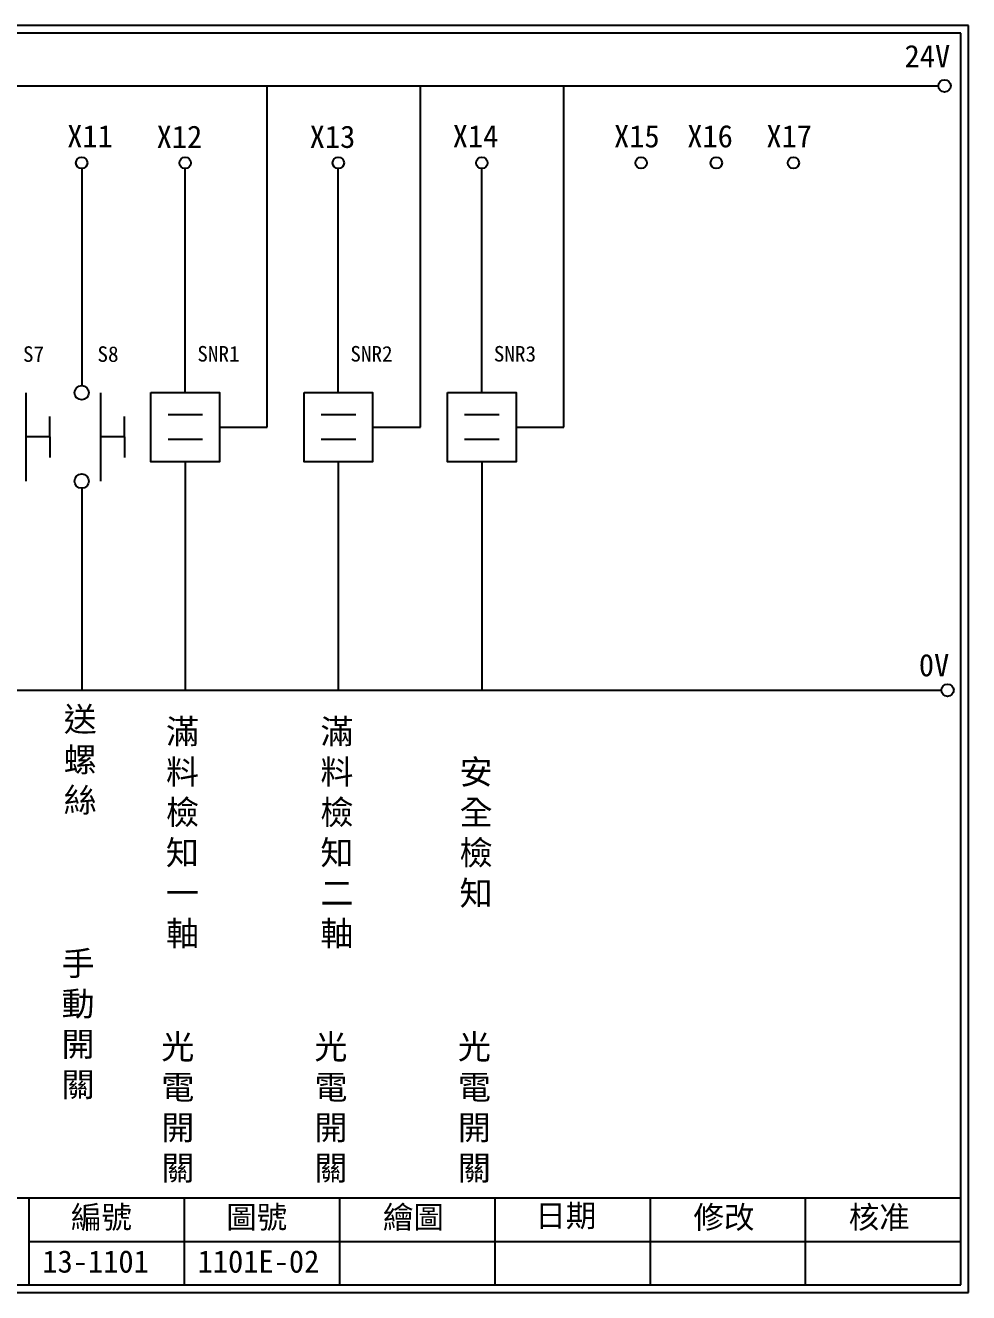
# Model space of a CAD drawing. Extents: x 325 to 612, y 3 to 207.
# Drawn here: x 460.4 to 612.3, y 3 to 207 of the extents above; entities that cross this region are included whole.
import ezdxf

# ---------------------------------------------------------------- set-up
doc = ezdxf.new("R2010")
doc.units = 0
doc.layers.get('0').update_dxf_attribs({"linetype": 'CONTINUOUS'})
doc.layers.add('圖框層', color=7, linetype='CONTINUOUS')
doc.layers.add('標尺寸層', color=3, linetype='CONTINUOUS')
doc.styles.add('CNS', font='romanc.shx', dxfattribs={"bigfont": 'chineset.shx'})
doc.styles.add('STSL', font='KAIU.TTF')

msp = doc.modelspace()

# ---------------------------------------------------------------- linework, layer by layer
for p, q in [((499.4, 142.31), (499.4, 197.22)), ((524.05, 142.31), (524.05, 197.22)), ((547.15, 142.31), (547.15, 197.22)), ((486.18, 147.89), (486.18, 183.91)), ((510.83, 147.89), (510.83, 183.91)), ((533.93, 147.89), (533.93, 183.91)), ((491.69, 142.31), (499.4, 142.31)), ((516.34, 142.31), (524.05, 142.31)), ((539.44, 142.31), (547.15, 142.31)), ((486.18, 136.73), (486.18, 99.96)), ((510.83, 136.73), (510.83, 99.96)), ((533.93, 136.73), (533.93, 99.96))]:
    msp.add_line(p, q)
at = {"color": 7}
for p, q in [((464.4, 140.73), (464.4, 144.04)), ((476.38, 140.73), (476.38, 144.04)), ((464.4, 140.73), (464.4, 137.42)), ((476.38, 140.73), (476.38, 137.42))]:
    msp.add_line(p, q, dxfattribs=at)
for points in [[(480.67, 147.89), (491.69, 147.89), (491.69, 136.73), (480.67, 136.73)], [(505.31, 147.89), (516.34, 147.89), (516.34, 136.73), (505.31, 136.73)], [(528.41, 147.89), (539.44, 147.89), (539.44, 136.73), (528.41, 136.73)]]:
    msp.add_lwpolyline(points, close=True)
for centre in [(608.44, 197.22), (608.92, 99.96)]:
    msp.add_circle(centre, 1)
at = {"layer": '圖框層', "color": 7}
for p, q in [((612.32, 206.97), (325.32, 206.97)), ((612.32, 3), (612.32, 206.97)), ((611.07, 205.72), (326.57, 205.72)), ((611.07, 4.25), (611.07, 205.72)), ((326.57, 18.25), (611.07, 18.25)), ((461.07, 4.25), (461.07, 18.25)), ((486.07, 4.25), (486.07, 18.25)), ((511.07, 4.25), (511.07, 18.25)), ((536.07, 4.25), (536.07, 18.25)), ((561.07, 4.25), (561.07, 18.25)), ((586.07, 4.25), (586.07, 18.25)), ((461.07, 11.25), (611.07, 11.25)), ((326.57, 4.25), (611.07, 4.25)), ((325.32, 3), (612.32, 3))]:
    msp.add_line(p, q, dxfattribs=at)
at = {"layer": '標尺寸層', "color": 7}
for p, q in [((329.84, 197.22), (607.44, 197.22)), ((469.51, 183.91), (469.51, 148.99)), ((460.53, 147.84), (460.53, 133.61)), ((472.52, 147.84), (472.52, 133.61)), ((483.42, 144.34), (488.99, 144.34)), ((508.06, 144.34), (513.63, 144.34)), ((531.17, 144.34), (536.73, 144.34)), ((464.4, 140.73), (460.53, 140.73)), ((476.38, 140.73), (472.52, 140.73)), ((483.42, 140.37), (488.99, 140.37)), ((508.06, 140.37), (513.63, 140.37)), ((531.17, 140.37), (536.73, 140.37)), ((469.51, 132.46), (469.51, 99.96)), ((330.05, 99.96), (607.92, 99.96))]:
    msp.add_line(p, q, dxfattribs=at)
for centre, radius in [((469.51, 184.83), 0.92), ((486.18, 184.83), 0.92), ((510.83, 184.83), 0.92), ((533.93, 184.83), 0.92), ((559.58, 184.83), 0.92), ((571.69, 184.83), 0.92), ((584.1, 184.83), 0.92), ((469.51, 147.84), 1.15), ((469.51, 133.61), 1.15)]:
    msp.add_circle(centre, radius, dxfattribs=at)

# ---------------------------------------------------------------- texts
at = {"layer": '圖框層', "color": 4, "style": 'STSL'}
for s, height, p in [('24V', 3.6, (602, 200.22)), ('X11', 3.6, (467.18, 187.33)), ('X12', 3.6, (481.58, 187.24)), ('X13', 3.6, (506.22, 187.24)), ('X14', 3.6, (529.25, 187.33)), ('X15', 3.6, (555.22, 187.33)), ('X16', 3.6, (567.01, 187.33)), ('X17', 3.6, (579.75, 187.33)), ('S7', 2.5, (460.06, 152.81)), ('S8', 2.5, (472.05, 152.81)), ('SNR1', 2.5, (488.13, 152.86)), ('SNR2', 2.5, (512.77, 152.86)), ('SNR3', 2.5, (535.87, 152.86)), ('0V', 3.6, (604.3, 102.2)), ('編號', 3.6, (467.78, 13.34)), ('圖號', 3.6, (492.78, 13.34)), ('繪圖', 3.6, (518.01, 13.34)), ('日期', 3.6, (542.54, 13.59)), ('修改', 3.6, (568.01, 13.34)), ('核准', 3.6, (593.01, 13.34)), ('13-1101', 3.6, (463.18, 6.22)), ('1101E-02', 3.6, (488.18, 6.22))]:
    msp.add_text(s, height=height, dxfattribs=at).set_placement(p)
at = {"layer": '標尺寸層', "color": 7, "char_height": 3.9, "width": 4.9608, "style": 'CNS'}
for s, insert, attachment_point in [('{\\fDFKai-SB|b0|i0|c136|p65;送螺絲}', (466.62, 97.23), 1), ('{\\fDFKai-SB|b0|i0|c136|p65;滿料檢知一軸}', (485.74, 76.85), 5), ('{\\fDFKai-SB|b0|i0|c136|p65;滿料檢知二軸}', (510.6, 76.85), 5), ('{\\fDFKai-SB|b0|i0|c136|p65;安全檢知}', (533.01, 76.85), 5), ('{\\fDFKai-SB|b0|i0|c136|p65;手動開關}', (466.27, 57.95), 1), ('{\\fDFKai-SB|b0|i0|c136|p65;光電開關}', (484.99, 32.6), 5), ('{\\fDFKai-SB|b0|i0|c136|p65;光電開關}', (509.64, 32.6), 5), ('{\\fDFKai-SB|b0|i0|c136|p65;光電開關}', (532.74, 32.6), 5)]:
    msp.add_mtext(s, dxfattribs=dict(at, insert=insert, attachment_point=attachment_point))

doc.saveas('drawing.dxf')
